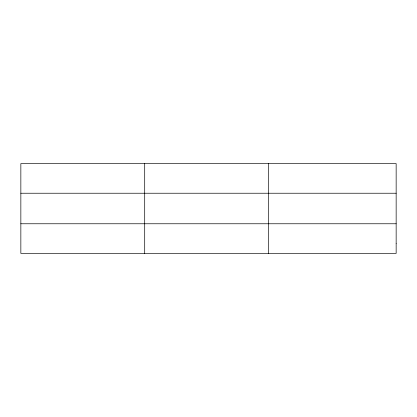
<?xml version="1.0" encoding="UTF-8"?>
<svg xmlns="http://www.w3.org/2000/svg" width="417" height="417" viewBox="0 0 417 417"><rect width="100%" height="100%" fill="white"/><g stroke="black" fill="none" stroke-linecap="round" stroke-linejoin="round"><path stroke-width="0.63" d="M144.699 163.6L144.699 253.4M268.548 163.6L268.548 253.4M20.85 193.233L396.15 193.233M20.85 223.767L396.15 223.767M396.15 243.523L396.15 253.4L20.85 253.4L20.85 163.6L396.15 163.6L396.15 243.523"/></g></svg>
